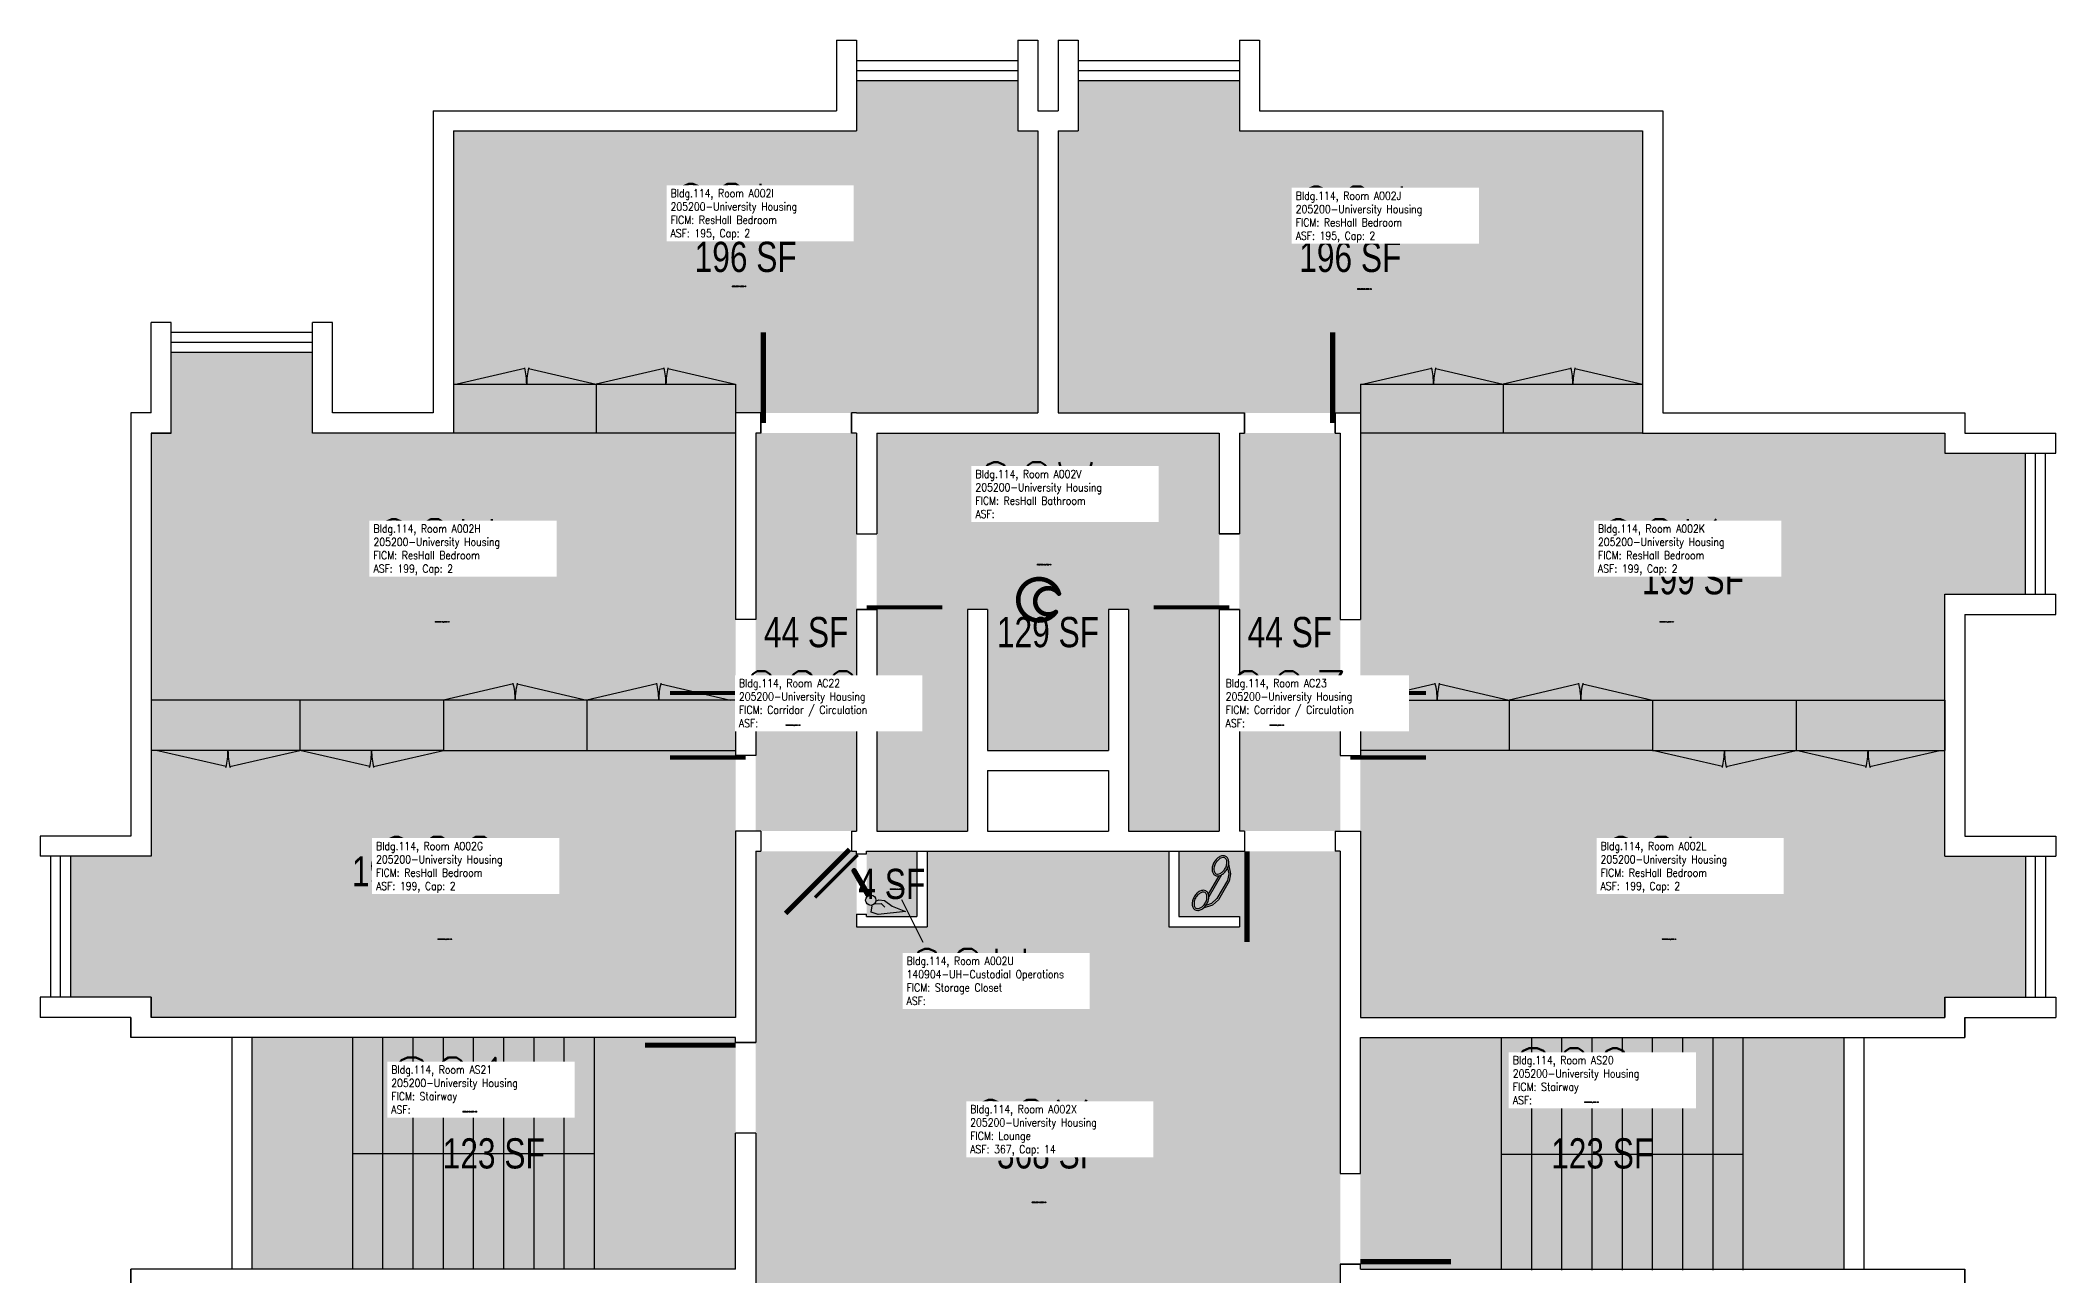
# Model space of a CAD drawing. Header units: inches. Extents: x 0 to 1952, y -32 to 852.
# Drawn here: x 1152 to 1952, y 361 to 852 of the extents above; entities that cross this region are included whole.
import ezdxf
from ezdxf.enums import TextEntityAlignment as Align

# ---------------------------------------------------------------- set-up
doc = ezdxf.new("R2010")
doc.units = ezdxf.units.IN
doc.header["$LTSCALE"] = 10
doc.header["$MEASUREMENT"] = 0
doc.layers.get('0').update_dxf_attribs({"linetype": 'CONTINUOUS'})
for name, color, linetype in [('A-DOOR', 2, 'CONTINUOUS'), ('A-FLOR', 3, 'CONTINUOUS'), ('A-GLAZ', 1, 'CONTINUOUS'), ('A-GLAZ-SILL', 2, 'CONTINUOUS'), ('A-IDEN-CNUM', 7, 'CONTINUOUS'), ('A-IDEN-ICON', 4, 'CONTINUOUS'), ('A-IDEN-RNUM', 7, 'CONTINUOUS'), ('A-IDEN-SNUM', 4, 'CONTINUOUS'), ('A-IDEN-VNUM', 4, 'CONTINUOUS'), ('A-WALL', 5, 'CONTINUOUS'), ('AREA-TEXT', 3, 'CONTINUOUS'), ('Rooms-Category-Color', 7, 'CONTINUOUS'), ('Rooms-College-Color', 7, 'CONTINUOUS'), ('Rooms-Department-Color', 7, 'CONTINUOUS'), ('Rooms-Division-Color', 7, 'CONTINUOUS'), ('Rooms-Information', 7, 'CONTINUOUS')]:
    doc.layers.add(name, color=color, linetype=linetype)
doc.styles.add('AREA', font='arial.ttf', dxfattribs={"width": 0.75, "height": 12})
doc.styles.add('ROOMSNUMBER', font='txt.shx', dxfattribs={"height": 0.03})
doc.styles.add('ROOMVNUMBER', font='simplex.shx', dxfattribs={"width": 0.85})

# ---------------------------------------------------------------- blocks, each defined once
blk = doc.blocks.new('CPBATH')
at = {"color": 0, "linetype": 'ByBlock', "const_width": 0.0127}
for points in [[(0.0571, 0.0168, 0.861492), (-0.0551, 0, 1)], [(-0.0551, 0, 0.726902), (0.0487, -0.0337, 1)], [(0.0571, 0.0168, 0.729002), (-0.0084, -0.0042, 1)], [(-0.0084, -0.0042, 0.609468), (0.0487, -0.0337, 1)]]:
    blk.add_lwpolyline(points, format="xyb", dxfattribs=at)
at = {"color": 0, "linetype": 'ByBlock', "const_width": 0.00637}
for points in [[(0.0544, 0.0152, 1), (0.0599, 0.0184, 1)], [(0.0459, -0.0353, 1), (0.0515, -0.0321, 1)]]:
    blk.add_lwpolyline(points, format="xyb", close=True, dxfattribs=at)
blk = doc.blocks.new('CPPHONE')
at = {"color": 0, "linetype": 'ByBlock'}
for p, q in [((0.0096, 0.0252), (-0.0196, -0.0252)), ((0.0169, 0.0279), (-0.0182, -0.0329))]:
    blk.add_line(p, q, dxfattribs=at)
for points in [[(0.0364, 0.0572), (0.0417, 0.0308), (0.0382, 0.0108), (0.0082, -0.0411), (-0.0083, -0.0558), (-0.0338, -0.0645)], [(0.0334, 0.047), (0.0366, 0.0307), (0.0334, 0.0126), (0.0043, -0.0379), (-0.0109, -0.0514), (-0.0265, -0.0567)]]:
    blk.add_lwpolyline(points, dxfattribs=at)
for points in [[(0.0288, 0.0786, 0.139889), (0.0216, 0.0804, 0.107118), (0.0122, 0.0781, 0.079812), (0.0039, 0.0722, 0.067459), (-0.0035, 0.0626, 0.067459), (-0.008, 0.0515, 0.079812), (-0.009, 0.0413, 0.107118), (-0.0064, 0.032, 0.139889), (-0.0012, 0.0267, 0.139889), (0.0061, 0.0248, 0.107118), (0.0155, 0.0272, 0.079812), (0.0238, 0.0331, 0.067459), (0.0312, 0.0426, 0.067459), (0.0357, 0.0538, 0.079812), (0.0367, 0.0639, 0.107118), (0.034, 0.0732, 0.139889)], [(0.0263, 0.0743, 0.139889), (0.0218, 0.0754, 0.107118), (0.0144, 0.0736, 0.079812), (0.0074, 0.0686, 0.067459), (0.0008, 0.0601, 0.067459), (-0.0032, 0.0502, 0.079812), (-0.004, 0.0417, 0.107118), (-0.0019, 0.0344, 0.139889), (0.0013, 0.031, 0.139889), (0.0059, 0.0298, 0.107118), (0.0133, 0.0317, 0.079812), (0.0203, 0.0367, 0.067459), (0.0268, 0.0451, 0.067459), (0.0309, 0.055, 0.079812), (0.0317, 0.0636, 0.107118), (0.0296, 0.0709, 0.139889)], [(-0.0262, -0.0167, 0.139889), (-0.0334, -0.0148, 0.107118), (-0.0428, -0.0172, 0.079812), (-0.0511, -0.0231, 0.067459), (-0.0585, -0.0326, 0.067459), (-0.063, -0.0438, 0.079812), (-0.064, -0.0539, 0.107118), (-0.0614, -0.0632, 0.139889), (-0.0562, -0.0686, 0.139889), (-0.0489, -0.0704, 0.107118), (-0.0395, -0.0681, 0.079812), (-0.0312, -0.0622, 0.067459), (-0.0238, -0.0526, 0.067459), (-0.0193, -0.0415, 0.079812), (-0.0183, -0.0313, 0.107118), (-0.021, -0.022, 0.139889)], [(-0.0287, -0.021, 0.139889), (-0.0332, -0.0198, 0.107118), (-0.0406, -0.0217, 0.079812), (-0.0476, -0.0267, 0.067459), (-0.0542, -0.0351, 0.067459), (-0.0582, -0.045, 0.079812), (-0.059, -0.0536, 0.107118), (-0.0569, -0.0609, 0.139889), (-0.0537, -0.0643, 0.139889), (-0.0491, -0.0654, 0.107118), (-0.0417, -0.0636, 0.079812), (-0.0347, -0.0586, 0.067459), (-0.0282, -0.0501, 0.067459), (-0.0241, -0.0402, 0.079812), (-0.0233, -0.0317, 0.107118), (-0.0254, -0.0244, 0.139889)]]:
    blk.add_lwpolyline(points, format="xyb", close=True, dxfattribs=at)
blk = doc.blocks.new('CPCUST')
at = {"color": 0, "linetype": 'ByBlock'}
for p, q in [((0.0171, -0.0639), (0.02, -0.0466)), ((0.0262, -0.0408), (0.0446, -0.0406)), ((0.0297, -0.0341), (0.0376, -0.0302)), ((0.0376, -0.0302), (0.0533, -0.0324)), ((0.0446, -0.0406), (0.0543, -0.0505)), ((0.0533, -0.0324), (0.0745, -0.0479)), ((0.0745, -0.0479), (0.1117, -0.0625)), ((0.0358, -0.0705), (0.0171, -0.0639)), ((0.1117, -0.0625), (0.0358, -0.0705))]:
    blk.add_line(p, q, dxfattribs=at)
at = {"color": 0, "linetype": 'ByBlock', "const_width": 0.0075}
blk.add_lwpolyline([(-0.0332, 0.0481, 1), (-0.0268, 0.0519, 1)], format="xyb", close=True, dxfattribs=at)
at = {"color": 0, "linetype": 'ByBlock', "const_width": 0.015}
blk.add_lwpolyline([(-0.03, 0.05), (0.01, -0.0193)], dxfattribs=at)
at = {"color": 0, "linetype": 'ByBlock'}
blk.add_circle((0.0158, -0.0313), 0.0141, dxfattribs=at)

msp = doc.modelspace()

# ---------------------------------------------------------------- hatches: boundary and pattern name
at = {"layer": 'Rooms-Category-Color', "true_color": 0x728ef3}
for points in [[(1548, 704), (1428, 704), (1428, 696), (1316, 696), (1316, 816), (1476, 816), (1476, 836), (1540, 836), (1540, 816), (1548, 816)], [(1556, 704), (1676, 704), (1676, 696), (1788, 696), (1788, 816), (1628, 816), (1628, 836), (1564, 836), (1564, 816), (1556, 816)], [(1428, 696), (1260, 696), (1260, 728), (1204, 728), (1204, 696), (1196, 696), (1196, 580), (1428, 580)], [(1484, 696), (1620, 696), (1620, 538), (1584, 538), (1584, 626), (1576, 626), (1576, 570), (1528, 570), (1528, 626), (1520, 626), (1520, 538), (1484, 538)], [(1676, 696), (1908, 696), (1908, 688), (1940, 688), (1940, 632), (1908, 632), (1908, 580), (1676, 580)], [(1428, 464), (1196, 464), (1196, 472), (1164, 472), (1164, 528), (1196, 528), (1196, 580), (1428, 580)], [(1676, 464), (1908, 464), (1908, 472), (1940, 472), (1940, 528), (1908, 528), (1908, 580), (1676, 580)], [(1600, 530), (1504, 530), (1504, 500.01), (1476, 500), (1476, 530), (1436, 530), (1436, 290), (1476, 290), (1476, 320), (1504, 320), (1504, 290), (1600, 290), (1600, 320), (1628, 320), (1628, 290), (1668, 290), (1668, 530), (1630, 530), (1604, 530), (1604, 504), (1628, 504), (1628, 500), (1600, 500)], [(1500, 504), (1480, 504), (1480, 530), (1500, 530)]]:
    msp.add_hatch(color=171, dxfattribs=at).paths.add_polyline_path(points)
at = {"layer": 'Rooms-Category-Color', "true_color": 0xadadad}
for points in [[(1476, 696), (1436, 696), (1436, 538), (1476, 538)], [(1628, 538), (1668, 538), (1668, 696), (1628, 696)], [(1676, 364), (1868, 364), (1868, 456), (1676, 456)], [(1236, 364), (1428, 364), (1428, 456), (1236, 456)]]:
    msp.add_hatch(color=253, dxfattribs=at).paths.add_polyline_path(points)
at = {"layer": 'Rooms-College-Color', "true_color": 0xadadad}
for points in [[(1548, 704), (1428, 704), (1428, 696), (1316, 696), (1316, 816), (1476, 816), (1476, 836), (1540, 836), (1540, 816), (1548, 816)], [(1556, 704), (1676, 704), (1676, 696), (1788, 696), (1788, 816), (1628, 816), (1628, 836), (1564, 836), (1564, 816), (1556, 816)], [(1428, 696), (1260, 696), (1260, 728), (1204, 728), (1204, 696), (1196, 696), (1196, 580), (1428, 580)], [(1476, 696), (1436, 696), (1436, 538), (1476, 538)], [(1484, 696), (1620, 696), (1620, 538), (1584, 538), (1584, 626), (1576, 626), (1576, 570), (1528, 570), (1528, 626), (1520, 626), (1520, 538), (1484, 538)], [(1628, 538), (1668, 538), (1668, 696), (1628, 696)], [(1676, 696), (1908, 696), (1908, 688), (1940, 688), (1940, 632), (1908, 632), (1908, 580), (1676, 580)], [(1428, 464), (1196, 464), (1196, 472), (1164, 472), (1164, 528), (1196, 528), (1196, 580), (1428, 580)], [(1676, 464), (1908, 464), (1908, 472), (1940, 472), (1940, 528), (1908, 528), (1908, 580), (1676, 580)], [(1600, 530), (1504, 530), (1504, 500.01), (1476, 500), (1476, 530), (1436, 530), (1436, 290), (1476, 290), (1476, 320), (1504, 320), (1504, 290), (1600, 290), (1600, 320), (1628, 320), (1628, 290), (1668, 290), (1668, 530), (1630, 530), (1604, 530), (1604, 504), (1628, 504), (1628, 500), (1600, 500)], [(1500, 504), (1480, 504), (1480, 530), (1500, 530)], [(1676, 364), (1868, 364), (1868, 456), (1676, 456)], [(1236, 364), (1428, 364), (1428, 456), (1236, 456)]]:
    msp.add_hatch(color=253, dxfattribs=at).paths.add_polyline_path(points)
at = {"layer": 'Rooms-Department-Color', "true_color": 0x604aed}
for points in [[(1548, 704), (1428, 704), (1428, 696), (1316, 696), (1316, 816), (1476, 816), (1476, 836), (1540, 836), (1540, 816), (1548, 816)], [(1556, 704), (1676, 704), (1676, 696), (1788, 696), (1788, 816), (1628, 816), (1628, 836), (1564, 836), (1564, 816), (1556, 816)], [(1428, 696), (1260, 696), (1260, 728), (1204, 728), (1204, 696), (1196, 696), (1196, 580), (1428, 580)], [(1484, 696), (1620, 696), (1620, 538), (1584, 538), (1584, 626), (1576, 626), (1576, 570), (1528, 570), (1528, 626), (1520, 626), (1520, 538), (1484, 538)], [(1676, 696), (1908, 696), (1908, 688), (1940, 688), (1940, 632), (1908, 632), (1908, 580), (1676, 580)], [(1428, 464), (1196, 464), (1196, 472), (1164, 472), (1164, 528), (1196, 528), (1196, 580), (1428, 580)], [(1676, 464), (1908, 464), (1908, 472), (1940, 472), (1940, 528), (1908, 528), (1908, 580), (1676, 580)], [(1600, 530), (1504, 530), (1504, 500.01), (1476, 500), (1476, 530), (1436, 530), (1436, 290), (1476, 290), (1476, 320), (1504, 320), (1504, 290), (1600, 290), (1600, 320), (1628, 320), (1628, 290), (1668, 290), (1668, 530), (1630, 530), (1604, 530), (1604, 504), (1628, 504), (1628, 500), (1600, 500)], [(1500, 504), (1480, 504), (1480, 530), (1500, 530)]]:
    msp.add_hatch(color=173, dxfattribs=at).paths.add_polyline_path(points)
at = {"layer": 'Rooms-Department-Color', "true_color": 0xacacac}
for points in [[(1476, 696), (1436, 696), (1436, 538), (1476, 538)], [(1628, 538), (1668, 538), (1668, 696), (1628, 696)], [(1676, 364), (1868, 364), (1868, 456), (1676, 456)], [(1236, 364), (1428, 364), (1428, 456), (1236, 456)]]:
    msp.add_hatch(color=253, dxfattribs=at).paths.add_polyline_path(points)
at = {"layer": 'Rooms-Division-Color', "true_color": 0x604aed}
for points in [[(1548, 704), (1428, 704), (1428, 696), (1316, 696), (1316, 816), (1476, 816), (1476, 836), (1540, 836), (1540, 816), (1548, 816)], [(1556, 704), (1676, 704), (1676, 696), (1788, 696), (1788, 816), (1628, 816), (1628, 836), (1564, 836), (1564, 816), (1556, 816)], [(1428, 696), (1260, 696), (1260, 728), (1204, 728), (1204, 696), (1196, 696), (1196, 580), (1428, 580)], [(1484, 696), (1620, 696), (1620, 538), (1584, 538), (1584, 626), (1576, 626), (1576, 570), (1528, 570), (1528, 626), (1520, 626), (1520, 538), (1484, 538)], [(1676, 696), (1908, 696), (1908, 688), (1940, 688), (1940, 632), (1908, 632), (1908, 580), (1676, 580)], [(1428, 464), (1196, 464), (1196, 472), (1164, 472), (1164, 528), (1196, 528), (1196, 580), (1428, 580)], [(1676, 464), (1908, 464), (1908, 472), (1940, 472), (1940, 528), (1908, 528), (1908, 580), (1676, 580)], [(1600, 530), (1504, 530), (1504, 500.01), (1476, 500), (1476, 530), (1436, 530), (1436, 290), (1476, 290), (1476, 320), (1504, 320), (1504, 290), (1600, 290), (1600, 320), (1628, 320), (1628, 290), (1668, 290), (1668, 530), (1630, 530), (1604, 530), (1604, 504), (1628, 504), (1628, 500), (1600, 500)], [(1500, 504), (1480, 504), (1480, 530), (1500, 530)]]:
    msp.add_hatch(color=173, dxfattribs=at).paths.add_polyline_path(points)
at = {"layer": 'Rooms-Division-Color', "true_color": 0xadadad}
for points in [[(1476, 696), (1436, 696), (1436, 538), (1476, 538)], [(1628, 538), (1668, 538), (1668, 696), (1628, 696)], [(1676, 364), (1868, 364), (1868, 456), (1676, 456)], [(1236, 364), (1428, 364), (1428, 456), (1236, 456)]]:
    msp.add_hatch(color=253, dxfattribs=at).paths.add_polyline_path(points)

# ---------------------------------------------------------------- linework, layer by layer
at = {"layer": 'A-DOOR'}
for points in [[(1439, 700, 2, 2, 0), (1439, 736, 0, 0, -0.414214), (1474, 700, 0, 0, -0.814237)], [(1665, 700, 2, 2, 0), (1665, 736, 0, 0, 0.414214), (1630, 700, 0, 0, 0.814237)], [(1480, 626.83, 1.67, 1.67, 0), (1510, 626.83, 0, 0, 0.414214), (1480, 656, 0, 0, 0.814237)], [(1624, 626.83, 1.67, 1.67, 0), (1594, 626.83, 0, 0, -0.414214), (1624, 656, 0, 0, -0.814237)], [(1432, 592.83, 1.67, 1.67, 0), (1402, 592.83, 0, 0, -0.414214), (1432, 622, 0, 0, -0.814237)], [(1672, 592.83, 1.67, 1.67, 0), (1702, 592.83, 0, 0, 0.414214), (1672, 622, 0, 0, 0.814237)], [(1432, 567.17, 1.67, 1.67, 0), (1402, 567.17, 0, 0, 0.414214), (1432, 538, 0, 0, 0.814237)], [(1672, 567.17, 1.67, 1.67, 0), (1702, 567.17, 0, 0, -0.414214), (1672, 538, 0, 0, -0.814237)], [(1473.29, 530.71, 2, 2, 0), (1447.84, 505.25, 0, 0, -0.195255), (1437.79, 530, 0, 0, -0.195255)], [(1476.47, 528.53, 1.33, 1.33, 0), (1459.5, 511.56, 0, 0, 0.195255), (1476, 504.86, 0, 0, 0.195255)], [(1631, 530, 2, 2, 0), (1631, 494, 0, 0, 0.414214), (1666, 530, 0, 0, 0.814237)], [(1428, 453, 2, 2, 0), (1392, 453, 0, 0, 0.414214), (1428, 418, 0, 0, 0.814237)], [(1676, 367, 2, 2, 0), (1712, 367, 0, 0, 0.414214), (1676, 402, 0, 0, 0.814237)]]:
    msp.add_lwpolyline(points, format="xyseb", dxfattribs=at)
at = {"layer": 'A-FLOR'}
for p, q in [((1344.36, 721.62), (1317.42, 715.4)), ((1345.77, 721.62), (1372.71, 715.4)), ((1399.65, 721.62), (1372.71, 715.4)), ((1401.06, 721.62), (1428, 715.4)), ((1704.36, 721.62), (1677.42, 715.4)), ((1705.77, 721.62), (1732.71, 715.4)), ((1759.65, 721.62), (1732.71, 715.4)), ((1761.06, 721.62), (1788, 715.4)), ((1316, 715.4), (1316, 696)), ((1316, 715.4), (1372.71, 715.4)), ((1317.42, 715.4), (1372.71, 715.4)), ((1372.71, 715.4), (1372.71, 696)), ((1372.71, 715.4), (1428, 715.4)), ((1428, 715.4), (1428, 696)), ((1676, 715.4), (1676, 696)), ((1676, 715.4), (1732.71, 715.4)), ((1677.42, 715.4), (1732.71, 715.4)), ((1732.71, 715.4), (1732.71, 696)), ((1732.71, 715.4), (1788, 715.4)), ((1788, 715.4), (1788, 696)), ((1428, 696), (1316, 696)), ((1788, 696), (1676, 696)), ((1339.77, 596.41), (1312, 590)), ((1341.23, 596.41), (1369, 590)), ((1396.77, 596.41), (1369, 590)), ((1398.23, 596.41), (1426, 590)), ((1705.77, 596.41), (1678, 590)), ((1707.23, 596.41), (1735, 590)), ((1762.77, 596.41), (1735, 590)), ((1764.23, 596.41), (1792, 590)), ((1196, 590), (1196, 570)), ((1312, 590), (1196, 590)), ((1255, 590), (1255, 570)), ((1312, 590), (1312, 570)), ((1369, 590), (1312, 590)), ((1369, 590), (1369, 570)), ((1428, 590), (1369, 590)), ((1426, 590), (1369, 590)), ((1676, 590), (1735, 590)), ((1678, 590), (1735, 590)), ((1735, 590), (1735, 570)), ((1735, 590), (1792, 590)), ((1792, 590), (1792, 570)), ((1792, 590), (1908, 590)), ((1849, 590), (1849, 570)), ((1908, 590), (1908, 570)), ((1312, 570), (1196, 570)), ((1225.77, 563.59), (1198, 570)), ((1227.23, 563.59), (1255, 570)), ((1282.77, 563.59), (1255, 570)), ((1284.23, 563.59), (1312, 570)), ((1312, 570), (1428, 570)), ((1792, 570), (1676, 570)), ((1819.77, 563.59), (1792, 570)), ((1792, 570), (1908, 570)), ((1821.23, 563.59), (1849, 570)), ((1876.77, 563.59), (1849, 570)), ((1878.23, 563.59), (1906, 570)), ((1276, 364), (1276, 456)), ((1288, 364), (1288, 456)), ((1300, 364), (1300, 456)), ((1312, 364), (1312, 456)), ((1324, 364), (1324, 456)), ((1336, 364), (1336, 456)), ((1348, 364), (1348, 456)), ((1360, 364), (1360, 456)), ((1372, 364), (1372, 456)), ((1732, 364), (1732, 455.64)), ((1744, 363.64), (1744, 455.64)), ((1756, 363.64), (1756, 455.64)), ((1768, 363.64), (1768, 455.64)), ((1780, 363.64), (1780, 455.64)), ((1792, 363.64), (1792, 455.64)), ((1804, 363.64), (1804, 455.64)), ((1816, 363.64), (1816, 455.64)), ((1828, 363.64), (1828, 455.64)), ((1276, 410), (1372, 410)), ((1732, 409.64), (1828, 409.64))]:
    msp.add_line(p, q, dxfattribs=at)
for centre, radius, start, end in [((1317.42, 715.4), 27.64, 0, 13.7374), ((1372.71, 715.4), 27.64, 166.2626, 180), ((1372.71, 715.4), 27.64, 0, 13.7374), ((1428, 715.4), 27.64, 166.2626, 180), ((1677.42, 715.4), 27.64, 0, 13.7374), ((1732.71, 715.4), 27.64, 166.2626, 180), ((1732.71, 715.4), 27.64, 0, 13.7374), ((1788, 715.4), 27.64, 166.2626, 180), ((1312, 590), 28.5, 0, 13.7374), ((1369, 590), 28.5, 166.2626, 180), ((1369, 590), 28.5, 0, 13.7374), ((1426, 590), 28.5, 166.2626, 180), ((1678, 590), 28.5, 0, 13.7374), ((1735, 590), 28.5, 166.2626, 180), ((1735, 590), 28.5, 0, 13.7374), ((1792, 590), 28.5, 166.2626, 180), ((1198, 570), 28.5, 346.2626, 0), ((1255, 570), 28.5, 180, 193.7374), ((1255, 570), 28.5, 346.2626, 0), ((1312, 570), 28.5, 180, 193.7374), ((1792, 570), 28.5, 346.2626, 0), ((1849, 570), 28.5, 180, 193.7374), ((1849, 570), 28.5, 346.2626, 0), ((1906, 570), 28.5, 180, 193.7374)]:
    msp.add_arc(centre, radius, start, end, dxfattribs=at)
at = {"layer": 'A-GLAZ'}
for p, q in [((1476, 840), (1540, 840)), ((1564, 840), (1628, 840)), ((1260, 732), (1204, 732)), ((1944, 632), (1944, 688)), ((1944, 472), (1944, 528)), ((1160, 472), (1160, 528))]:
    msp.add_line(p, q, dxfattribs=at)
at = {"layer": 'A-GLAZ-SILL'}
for p, q in [((1476, 844), (1540, 844)), ((1564, 844), (1628, 844)), ((1476, 836), (1540, 836)), ((1564, 836), (1628, 836)), ((1260, 736), (1204, 736)), ((1260, 728), (1204, 728)), ((1940, 632), (1940, 688)), ((1948, 632), (1948, 688)), ((1156, 528), (1156, 472)), ((1164, 528), (1164, 472)), ((1940, 528), (1940, 472)), ((1948, 528), (1948, 472))]:
    msp.add_line(p, q, dxfattribs=at)
at = {"layer": 'A-IDEN-VNUM'}
msp.add_lwpolyline([(1502.41, 493.69), (1493.92, 510.65)], dxfattribs=at)
at = {"layer": 'A-WALL'}
for p, q in [((1468, 852), (1468, 824)), ((1468, 852), (1476, 852)), ((1476, 852), (1476, 816)), ((1540, 852), (1548, 852)), ((1540, 852), (1540, 816)), ((1548, 852), (1548, 824)), ((1556, 852), (1556, 824)), ((1556, 852), (1564, 852)), ((1564, 852), (1564, 816)), ((1628, 852), (1628, 816)), ((1628, 852), (1636, 852)), ((1636, 852), (1636, 824)), ((1308, 824), (1468, 824)), ((1308, 824), (1308, 704)), ((1548, 824), (1556, 824)), ((1636, 824), (1796, 824)), ((1796, 824), (1796, 704)), ((1316, 816), (1476, 816)), ((1316, 816), (1316, 696)), ((1540, 816), (1548, 816)), ((1548, 816), (1548, 704)), ((1556, 816), (1556, 704)), ((1556, 816), (1564, 816)), ((1628, 816), (1788, 816)), ((1788, 816), (1788, 696)), ((1196, 704), (1196, 740)), ((1204, 740), (1196, 740)), ((1204, 696), (1204, 740)), ((1260, 696), (1260, 740)), ((1268, 740), (1260, 740)), ((1268, 704), (1268, 740)), ((1188, 704), (1188, 536)), ((1196, 704), (1188, 704)), ((1308, 704), (1268, 704)), ((1436, 704), (1428, 704)), ((1428, 704), (1428, 622)), ((1438, 704), (1436, 704)), ((1438, 704), (1438, 696)), ((1438, 696), (1438, 704)), ((1474, 704), (1474, 696)), ((1476, 704), (1474, 704)), ((1474, 696), (1474, 704)), ((1476, 704), (1548, 704)), ((1556, 704), (1628, 704)), ((1628, 704), (1630, 704)), ((1630, 704), (1630, 696)), ((1630, 696), (1630, 704)), ((1666, 704), (1666, 696)), ((1666, 704), (1668, 704)), ((1666, 696), (1666, 704)), ((1668, 704), (1676, 704)), ((1676, 704), (1676, 622)), ((1796, 704), (1916, 704)), ((1796, 704), (1916, 704)), ((1916, 704), (1916, 696)), ((1196, 696), (1196, 528)), ((1196, 696), (1204, 696)), ((1204, 696), (1196, 696)), ((1316, 696), (1260, 696)), ((1436, 696), (1436, 622)), ((1438, 696), (1436, 696)), ((1476, 696), (1474, 696)), ((1476, 696), (1476, 656)), ((1484, 696), (1620, 696)), ((1484, 696), (1484, 656)), ((1620, 696), (1620, 656)), ((1628, 696), (1628, 656)), ((1628, 696), (1630, 696)), ((1666, 696), (1668, 696)), ((1668, 696), (1668, 622)), ((1788, 696), (1908, 696)), ((1788, 696), (1908, 696)), ((1908, 696), (1908, 688)), ((1916, 696), (1952, 696)), ((1952, 688), (1952, 696)), ((1908, 688), (1952, 688)), ((1476, 656), (1484, 656)), ((1476, 656), (1484, 656)), ((1620, 656), (1628, 656)), ((1628, 656), (1620, 656)), ((1476, 626), (1476, 538)), ((1484, 626), (1476, 626)), ((1476, 626), (1484, 626)), ((1484, 626), (1484, 538)), ((1520, 626), (1520, 538)), ((1528, 626), (1520, 626)), ((1528, 626), (1528, 570)), ((1576, 626), (1576, 570)), ((1584, 626), (1576, 626)), ((1584, 626), (1584, 538)), ((1620, 626), (1620, 538)), ((1620, 626), (1628, 626)), ((1628, 626), (1620, 626)), ((1628, 626), (1628, 538)), ((1908, 632), (1952, 632)), ((1908, 528), (1908, 632)), ((1952, 624), (1952, 632)), ((1436, 622), (1428, 622)), ((1436, 622), (1428, 622)), ((1668, 622), (1676, 622)), ((1668, 622), (1676, 622)), ((1916, 624), (1952, 624)), ((1916, 624), (1916, 536)), ((1428, 592), (1428, 568)), ((1436, 592), (1428, 592)), ((1436, 592), (1428, 592)), ((1436, 592), (1436, 568)), ((1668, 592), (1676, 592)), ((1668, 592), (1668, 568)), ((1668, 592), (1676, 592)), ((1676, 592), (1676, 568)), ((1528, 570), (1576, 570)), ((1436, 568), (1428, 568)), ((1436, 568), (1428, 568)), ((1528, 562), (1576, 562)), ((1528, 562), (1528, 538)), ((1576, 562), (1576, 538)), ((1668, 568), (1676, 568)), ((1668, 568), (1676, 568)), ((1428, 538), (1428, 464)), ((1436, 538), (1428, 538)), ((1438, 538), (1428, 538)), ((1438, 538), (1438, 530)), ((1474, 538), (1474, 530)), ((1474, 538), (1476, 538)), ((1484, 538), (1520, 538)), ((1528, 538), (1576, 538)), ((1584, 538), (1620, 538)), ((1630, 538), (1628, 538)), ((1630, 538), (1630, 530)), ((1666, 538), (1676, 538)), ((1666, 538), (1666, 530)), ((1668, 538), (1676, 538)), ((1676, 538), (1676, 464)), ((1188, 536), (1152, 536)), ((1152, 536), (1152, 528)), ((1436, 530), (1436, 454)), ((1436, 530), (1438, 530)), ((1474, 530), (1476, 530)), ((1476, 529), (1476, 530)), ((1476, 529), (1480, 529)), ((1480, 529), (1480, 530)), ((1480, 530), (1630, 530)), ((1500, 530), (1500, 504)), ((1504, 530), (1504, 500)), ((1600, 530), (1600, 500)), ((1604, 530), (1604, 504)), ((1668, 530), (1666, 530)), ((1668, 530), (1668, 402)), ((1916, 536), (1952, 536)), ((1952, 536), (1952, 528)), ((1196, 528), (1152, 528)), ((1908, 528), (1952, 528)), ((1476, 505), (1476, 500)), ((1476, 505), (1480, 505)), ((1480, 504), (1480, 505)), ((1476, 500), (1504, 500)), ((1480, 504), (1500, 504)), ((1600, 500), (1628, 500)), ((1604, 504), (1628, 504)), ((1628, 504), (1628, 500)), ((1196, 472), (1152, 472)), ((1152, 472), (1152, 464)), ((1196, 464), (1196, 472)), ((1196, 472), (1196, 464)), ((1196, 464), (1196, 472)), ((1196, 472), (1196, 464)), ((1908, 464), (1908, 472)), ((1908, 472), (1908, 464)), ((1908, 464), (1908, 472)), ((1908, 472), (1952, 472)), ((1952, 472), (1952, 464)), ((1188, 464), (1152, 464)), ((1188, 456), (1188, 464)), ((1188, 464), (1188, 456)), ((1188, 456), (1188, 464)), ((1188, 464), (1188, 456)), ((1428, 464), (1196, 464)), ((1236, 456), (1236, 364)), ((1676, 464), (1908, 464)), ((1676, 456), (1916, 456)), ((1676, 402), (1676, 456)), ((1868, 364), (1868, 456)), ((1876, 364), (1876, 456)), ((1916, 456), (1916, 464)), ((1916, 464), (1916, 456)), ((1916, 456), (1916, 464)), ((1916, 464), (1952, 464)), ((1428, 456), (1188, 456)), ((1228, 456), (1228, 364)), ((1428, 454), (1428, 456)), ((1428, 454), (1436, 454)), ((1436, 454), (1428, 454)), ((1428, 364), (1428, 418)), ((1436, 418), (1428, 418)), ((1436, 418), (1436, 290)), ((1668, 402), (1676, 402)), ((1428, 364), (1188, 364)), ((1188, 364), (1188, 356)), ((1188, 356), (1188, 364)), ((1188, 364), (1188, 356)), ((1188, 356), (1188, 364)), ((1676, 366), (1668, 366)), ((1668, 366), (1676, 366)), ((1668, 366), (1668, 290)), ((1676, 364), (1676, 366)), ((1676, 364), (1916, 364)), ((1916, 364), (1916, 356)), ((1916, 356), (1916, 364)), ((1916, 364), (1916, 356))]:
    msp.add_line(p, q, dxfattribs=at)

# ---------------------------------------------------------------- block references
at = {"layer": 'A-IDEN-ICON', "xscale": 144, "yscale": 144, "zscale": 144}
for name, p in [('CPBATH', (1548.11, 629.84)), ('CPPHONE', (1618.46, 516.6, 0.04)), ('CPCUST', (1479.37, 515.03, 0.04))]:
    msp.add_blockref(name, p, dxfattribs=at)

# ---------------------------------------------------------------- texts
at = {"layer": 'A-IDEN-CNUM', "style": 'ROOMSNUMBER'}
for s, p in [('CAD #114-A_0002-0I', (1426.64, 754.09)), ('CAD #114-A_0002-0J', (1674.8, 753.06)), ('CAD #114-A_0002-0V', (1547.66, 643.63)), ('CAD #114-A_0002-0H', (1308.72, 620.89)), ('CAD #114-A_0002-0K', (1794.77, 620.89)), ('CAD #114-A_C202-00', (1447.95, 579.85)), ('CAD #114-A_C203-00', (1639.95, 579.85)), ('CAD #114-A_0002-0U', (1489.28, 514.75)), ('CAD #114-A_0002-0G', (1309.74, 494.87)), ('CAD #114-A_0002-0L', (1795.8, 494.87)), ('CAD #114-A_S201-00', (1319.69, 426.39)), ('CAD #114-A_S200-00', (1764.88, 430.14)), ('CAD #114-A_0002-0X', (1545.59, 390.36))]:
    msp.add_text(s, height=0.36, rotation=360, dxfattribs=at).set_placement(p)
at = {"layer": 'A-IDEN-RNUM', "style": 'ROOMSNUMBER'}
for s, p in [('0002-I0', (1426.64, 754.09)), ('0002-J0', (1674.8, 753.06)), ('0002-V0', (1547.66, 643.63)), ('0002-H0', (1308.72, 620.89)), ('0002-K0', (1794.77, 620.89)), ('0C22-00', (1447.95, 579.85)), ('0C23-00', (1639.95, 579.85)), ('0002-U0', (1489.28, 514.75)), ('0002-G0', (1309.74, 494.87)), ('0002-L0', (1795.8, 494.87)), ('0S21-00', (1319.69, 426.39)), ('0S20-00', (1764.88, 430.14)), ('0002-X0', (1545.59, 390.36))]:
    msp.add_text(s, height=0.36, rotation=360, dxfattribs=at).set_placement(p)
at = {"layer": 'A-IDEN-SNUM', "style": 'ROOMSNUMBER'}
for s, p in [('1140A002I0', (1426.64, 754.09)), ('1140A002J0', (1674.8, 753.06)), ('1140A002V0', (1547.66, 643.63)), ('1140A002H0', (1308.72, 620.89)), ('1140A002K0', (1794.77, 620.89)), ('1140AC2200', (1447.95, 579.85)), ('1140AC2300', (1639.95, 579.85)), ('1140A002U0', (1489.28, 514.75)), ('1140A002G0', (1309.74, 494.87)), ('1140A002L0', (1795.8, 494.87)), ('1140AS2100', (1319.69, 426.39)), ('1140AS2000', (1764.88, 430.14)), ('1140A002X0', (1545.59, 390.36))]:
    msp.add_text(s, height=0.36, rotation=360, dxfattribs=at).set_placement(p)
at = {"layer": 'A-IDEN-VNUM', "style": 'ROOMVNUMBER', "width": 0.85}
for s, p in [('02I', (1402.17, 772.74)), ('02J', (1650.33, 771.72)), ('02V', (1523.19, 662.29)), ('02H', (1284.25, 639.55)), ('02K', (1770.3, 639.55)), ('C22', (1429.31, 579.24)), ('C23', (1622.53, 579.24)), ('02G', (1285.27, 513.52)), ('02L', (1771.33, 513.52)), ('02U', (1495.85, 468.96)), ('S21', (1291.31, 425.78)), ('S20', (1736.51, 429.53)), ('02X', (1521.12, 409.01))]:
    msp.add_text(s, height=22.238, rotation=360, dxfattribs=at).set_placement(p)
at = {"layer": 'AREA-TEXT', "style": 'AREA', "width": 0.75}
for s, p in [('196 SF', (1432, 766)), ('196 SF', (1672, 766)), ('199 SF', (1312, 654)), ('199 SF', (1808, 638)), ('44 SF', (1456, 617)), ('129 SF', (1552, 617)), ('44 SF', (1648, 617)), ('199 SF', (1296, 522)), ('199 SF', (1808, 522)), ('4 SF', (1490, 517)), ('123 SF', (1332, 410)), ('368 SF', (1552, 410)), ('123 SF', (1772, 410))]:
    msp.add_text(s, height=12, dxfattribs=at).set_placement(p, align=Align.MIDDLE_CENTER)

# ---------------------------------------------------------------- next in the draw order: texts
at = {"layer": 'Rooms-Information', "char_height": 3.1768, "width": 71.1604, "attachment_point": 7, "style": 'ROOMVNUMBER', "bg_fill": 3, "box_fill_scale": 1.5, "bg_fill_color": 256, "bg_fill_true_color": 13158600, "bg_fill_transparency": 0}
for s, insert in [('Bldg.114, Room A002I^M^J205200-University Housing^M^JFICM: ResHall Bedroom^M^JASF: 195, Cap: 2', (1402.17, 772.74)), ('Bldg.114, Room A002J^M^J205200-University Housing^M^JFICM: ResHall Bedroom^M^JASF: 195, Cap: 2', (1650.33, 771.72)), ('Bldg.114, Room A002V^M^J205200-University Housing^M^JFICM: ResHall Bathroom^M^JASF: ', (1523.19, 662.29)), ('Bldg.114, Room A002H^M^J205200-University Housing^M^JFICM: ResHall Bedroom^M^JASF: 199, Cap: 2', (1284.25, 639.55)), ('Bldg.114, Room A002K^M^J205200-University Housing^M^JFICM: ResHall Bedroom^M^JASF: 199, Cap: 2', (1770.3, 639.55)), ('Bldg.114, Room AC22^M^J205200-University Housing^M^JFICM: Corridor / Circulation^M^JASF: ', (1429.31, 579.24)), ('Bldg.114, Room AC23^M^J205200-University Housing^M^JFICM: Corridor / Circulation^M^JASF: ', (1622.53, 579.24)), ('Bldg.114, Room A002G^M^J205200-University Housing^M^JFICM: ResHall Bedroom^M^JASF: 199, Cap: 2', (1285.27, 513.52)), ('Bldg.114, Room A002L^M^J205200-University Housing^M^JFICM: ResHall Bedroom^M^JASF: 199, Cap: 2', (1771.33, 513.52)), ('Bldg.114, Room A002U^M^J140904-UH-Custodial Operations^M^JFICM: Storage Closet^M^JASF: ', (1495.85, 468.96)), ('Bldg.114, Room AS20^M^J205200-University Housing^M^JFICM: Stairway^M^JASF: ', (1736.51, 429.53)), ('Bldg.114, Room AS21^M^J205200-University Housing^M^JFICM: Stairway^M^JASF: ', (1291.31, 425.78)), ('Bldg.114, Room A002X^M^J205200-University Housing^M^JFICM: Lounge^M^JASF: 367, Cap: 14', (1521.12, 409.01))]:
    msp.add_mtext(s, dxfattribs=dict(at, insert=insert))

doc.saveas('drawing.dxf')
